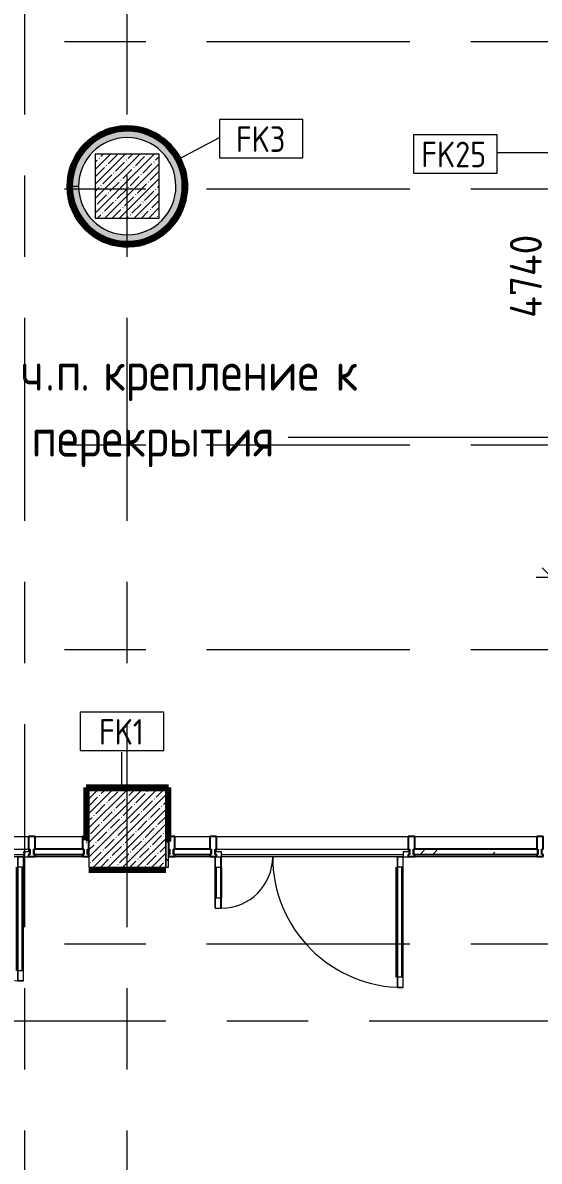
# Model space of a CAD drawing. Header units: millimetres. Extents: x 35144 to 233944, y -8553 to 29000.
# Drawn here: x 47643 to 51679, y 9402 to 18297 of the extents above; entities that cross this region are included whole.
import ezdxf

# ---------------------------------------------------------------- set-up
doc = ezdxf.new("R2010")
doc.units = ezdxf.units.MM
doc.linetypes.add('Осевая', pattern=[3175, 635, -476.25, 1587.5, -476.25])
for name, color, linetype, lineweight in [('A-ANNO-DIMS', 7, 'Continuous', 9), ('A-ANNO-DIMS-100', 7, 'Continuous', 9), ('A-DETL-GENF', 7, 'Continuous', 9), ('A-DOOR', 7, 'Continuous', 9), ('A-DOOR-1', 7, 'Continuous', 13), ('A-GLAZ-CURT', 7, 'Continuous', 9), ('A-GLAZ-CURT-1', 7, 'Continuous', 25), ('A-GLAZ-CWMG', 7, 'Continuous', 9), ('A-GLAZ-CWMG-1', 7, 'Continuous', 25), ('A-WALL', 7, 'Continuous', 9), ('A-WALL-IDEN', 7, 'Continuous', 9), ('G-ANNO-TEXT', 7, 'Continuous', 9), ('I-WALL', 7, 'Continuous', 9), ('S-COLS', 7, 'Continuous', 9), ('Оси-2', 7, 'Осевая', 9)]:
    doc.layers.add(name, color=color, linetype=linetype, lineweight=lineweight)
for name, color, linetype, lineweight, true_color in [('A-WALL-3', 7, 'Continuous', 9, 0xff80c0), ('I-WALL-15', 7, 'Continuous', 80, 0xe1dc04), ('I-WALL-5', 7, 'Continuous', 9, 0xe1dc04), ('I-WALL-6', 7, 'Continuous', 9, 0xc0c0c0), ('I-WALL-8', 7, 'Continuous', 80, 0xff80c0)]:
    doc.layers.add(name, color=color, linetype=linetype, lineweight=lineweight, true_color=true_color)
doc.styles.add('GOST Common', font='GOST_Common.ttf', dxfattribs={"width": 0.9, "height": 200})
doc.styles.add('GOST Common_2', font='GOST_Common.ttf', dxfattribs={"width": 0.9, "height": 300})
doc.styles.add('ISOCPEUR', font='isocpeur.ttf', dxfattribs={"width": 0.9, "height": 250})
doc.dimstyles.new('ISO-2_5_0_9К_БОЛЬШОЙ', dxfattribs={"dimscale": 304.8, "dimtxt": 248.995294, "dimasz": 0.492126, "dimexe": 0.393701, "dimexo": 0.984252, "dimgap": 0, "dimtad": 1, "dimdec": 0, "dimrnd": 10, "dimzin": 0, "dimdsep": 46, "dimtxsty": 'ISOCPEUR', "dimblk1": 'OBLIQUE', "dimblk2": 'OBLIQUE', "dimsah": 1, "dimcen": 0.09, "dimdle": 0.393701, "dimazin": 0, "dimtfac": 1, "dimtdec": 4, "dimtix": 1, "dimtmove": 0, "dimatfit": 3, "dimfxl": 1, "dimtvp": 1, "dimtolj": 1, "dimtzin": 0, "dimarcsym": 2})
pattern_1 = [(0, (0, 0), (121.92, 30.48), [10.058, -81.382, 10.058, -81.382, -487.68]), (0, (0, 0), (121.92, 30.48), [-182.88, 10.058, -172.822, 10.058, -81.382, -213.36]), (0, (0, 0), (121.92, 30.48), [-457.2, 10.058, -50.902, 10.058, -142.342]), (120, (45.72, 15.24), (-87.356454, 90.345817), [10.058, -81.382, 10.058, -81.382, -487.68]), (120, (45.72, 15.24), (-87.356454, 90.345817), [-182.88, 10.058, -172.822, 10.058, -81.382, -213.36]), (120, (45.72, 15.24), (-87.356454, 90.345817), [-457.2, 10.058, -50.902, 10.058, -142.342]), (240, (60.96, 76.2), (-34.563546, -120.825817), [10.058, -81.382, 10.058, -81.382, -487.68]), (240, (60.96, 76.2), (-34.563546, -120.825817), [-182.88, 10.058, -172.822, 10.058, -81.382, -213.36]), (240, (60.96, 76.2), (-34.563546, -120.825817), [-457.2, 10.058, -50.902, 10.058, -142.342])]
pattern_2 = [(45, (0, 0), (-106.066, 106.066), []), (135, (0, 0), (-106.066, -106.066), [])]

# ---------------------------------------------------------------- blocks, each defined once
blk = doc.blocks.new('BSC_Колонна _Прямоугольная - 500х500-22732503-План отделки стен 1 этажа в осях 17-23')
at = {"layer": 'S-COLS'}
h = blk.add_hatch(dxfattribs=at)
h.set_pattern_fill('FP_56', color=256, style=0, pattern_type=2)
h.set_pattern_definition([(45, (-48460, -17020), (-57.02463, 57.02463), []), (45, (-48402.975, -17020), (-57.02463, 57.02463), [100.806, -20.161, 3.353, -16.808])])
h.paths.add_polyline_path([(-164.7, -250), (250, -250), (250, 250), (-250, 250), (-250, -250)])
for p, q in [((250, 250), (-250, 250)), ((-250, 250), (-250, -250)), ((250, -250), (250, 250)), ((-250, -250), (250, -250))]:
    blk.add_line(p, q, dxfattribs=at)
blk = doc.blocks.new('Прямоугольный импост - Импост структурный с накладкой - 160мм Темный-32467808-План отделки стен 1 этажа в осях 17-23')
at = {"layer": 'A-GLAZ-CWMG-1'}
for p, q in [((-50, 40), (-50, 140)), ((-50, 140), (0, 140)), ((0, 140), (0, 40)), ((-40, 40), (-50, 40)), ((-50, -17), (-50, 0)), ((-50, 0), (-40, 0)), ((-40, 0), (-40, 40)), ((-10, 40), (-10, 0)), ((0, 40), (-10, 40)), ((-10, 0), (0, 0)), ((0, 0), (0, -17)), ((0, -17), (-50, -17))]:
    blk.add_line(p, q, dxfattribs=at)
blk = doc.blocks.new('Системная панель - Стекло - 40мм-32784007-План отделки стен 1 этажа в осях 17-23')
at = {"layer": 'A-GLAZ-CURT-1'}
for p, q in [((147.5, 0), (-147.5, 0)), ((-147.5, 0), (-147.5, -40)), ((147.5, -40), (147.5, 0)), ((-147.5, -40), (147.5, -40))]:
    blk.add_line(p, q, dxfattribs=at)
blk = doc.blocks.new('Дверь_Витражная_остекление_ - В-19-32784442-План отделки стен 1 этажа в осях 17-23')
at = {"layer": 'A-DETL-GENF'}
for p, q in [((-710, 1040), (-665, 1040)), ((-710, 1040), (-710, 20)), ((-665, 1040), (-710, 1040)), ((-710, 1040), (-710, 20)), ((-665, 1040), (-665, 20)), ((-665, 20), (-665, 1040)), ((-710, 960), (-665, 960)), ((-700, 960), (-700, 100)), ((-656, 960), (-656, 100)), ((760, 420), (715, 420)), ((715, 420), (715, 20)), ((760, 420), (715, 420)), ((715, 420), (715, 20)), ((760, 420), (760, 20)), ((760, 20), (760, 420)), ((706, 340), (706, 100)), ((760, 340), (715, 340)), ((750, 340), (750, 100)), ((-710, 100), (-665, 100)), ((760, 100), (715, 100)), ((-665, 20), (-710, 20)), ((-710, 20), (-665, 20))]:
    blk.add_line(p, q, dxfattribs=at)
at = {"layer": 'A-DOOR'}
for p, q in [((-710, 1040), (-710, 20)), ((710, 420), (710, 20))]:
    blk.add_line(p, q, dxfattribs=at)
for centre, radius, start, end in [((-710, 20), 1020, 360, 90), ((710, 20), 400, 90, 180)]:
    blk.add_arc(centre, radius, start, end, dxfattribs=at)
at = {"layer": 'A-DOOR-1'}
for p, q in [((-710, 20), (-760, 20)), ((-760, 20), (-760, 17)), ((-710, -20), (-710, 20)), ((760, 20), (710, 20)), ((710, 20), (710, -20)), ((760, 17), (760, 20)), ((-760, -20), (-710, -20)), ((710, -20), (760, -20))]:
    blk.add_line(p, q, dxfattribs=at)
blk = doc.blocks.new('Прямоугольный импост - Импост структурный с накладкой - 160мм Темный-32784438-План отделки стен 1 этажа в осях 17-23')
at = {"layer": 'A-GLAZ-CWMG'}
for p, q in [((49156, 11940), (50656, 11940)), ((49156, 11820), (49156, 11840)), ((49156, 11840), (50656, 11840)), ((50656, 11840), (50656, 11820)), ((49196, 11800), (50616, 11800)), ((49196, 11783), (50616, 11783))]:
    blk.add_line(p, q, dxfattribs=at)
blk = doc.blocks.new('Системная панель - Стекло - 40мм-32784544-План отделки стен 1 этажа в осях 17-23')
at = {"layer": 'A-GLAZ-CURT'}
h = blk.add_hatch(dxfattribs=at)
h.set_pattern_fill('FP_86', color=256, style=0, pattern_type=2)
h.set_pattern_definition([(225, (51282.5, 11700), (282.8427, -282.8427), [200, -600]), (225, (51482.5, 11800), (282.8427, -282.8427), [600, -200]), (225, (51082.5, 11900), (282.8427, -282.8427), [200, -600])])
h.paths.add_polyline_path([(-486.5, 0), (-486.5, -40), (486.5, -40), (486.5, 0), (-452.5, 0)])
at = {"layer": 'A-GLAZ-CURT-1'}
for p, q in [((486.5, 0), (-486.5, 0)), ((-486.5, 0), (-486.5, -40)), ((486.5, -40), (486.5, 0)), ((-486.5, -40), (486.5, -40))]:
    blk.add_line(p, q, dxfattribs=at)
blk = doc.blocks.new('Прямоугольный импост - Импост структурный с накладкой - 160мм Темный-32784005-План отделки стен 1 этажа в осях 17-23')
at = {"layer": 'A-GLAZ-CWMG'}
for p, q in [((48831, 11940), (49106, 11940)), ((48831, 11783), (49106, 11783))]:
    blk.add_line(p, q, dxfattribs=at)
blk = doc.blocks.new('Прямоугольный импост - Импост структурный с накладкой - 160мм Темный-30755836-План отделки стен 1 этажа в осях 17-23')
at = {"layer": 'A-GLAZ-CWMG-1'}
for p, q in [((-25, 40), (-25, 140)), ((-25, 140), (25, 140)), ((25, 140), (25, 40)), ((-15, 40), (-25, 40)), ((-25, -17), (-25, 0)), ((-25, 0), (-15, 0)), ((-15, 0), (-15, 40)), ((15, 40), (15, 0)), ((25, 40), (15, 40)), ((15, 0), (25, 0)), ((25, 0), (25, -17)), ((25, -17), (-25, -17))]:
    blk.add_line(p, q, dxfattribs=at)
blk = doc.blocks.new('Прямоугольный импост - Импост структурный с накладкой - 160мм Темный-32784440-План отделки стен 1 этажа в осях 17-23')
at = {"layer": 'A-GLAZ-CWMG'}
for p, q in [((50706, 11940), (51659, 11940)), ((50706, 11783), (51659, 11783))]:
    blk.add_line(p, q, dxfattribs=at)
blk = doc.blocks.new('Прямоугольный импост - Импост структурный с накладкой - 160мм Темный-30755843-План отделки стен 1 этажа в осях 17-23')
at = {"layer": 'A-GLAZ-CWMG-1'}
for p, q in [((0, 140), (-50, 140)), ((-50, 140), (-50, 40)), ((0, 40), (0, 140)), ((-50, 40), (-40, 40)), ((-40, 0), (-50, 0)), ((-50, 0), (-50, -17)), ((-40, 40), (-40, 0)), ((-10, 0), (-10, 40)), ((-10, 40), (0, 40)), ((0, 0), (-10, 0)), ((0, -17), (0, 0)), ((-50, -17), (0, -17))]:
    blk.add_line(p, q, dxfattribs=at)
blk = doc.blocks.new('Дверь_Витражная_остекление_ - В-9-32786634-План отделки стен 1 этажа в осях 17-23')
at = {"layer": 'A-DETL-GENF'}
for p, q in [((-684.5, 989), (-639.5, 989)), ((-684.5, 989), (-684.5, 20)), ((-639.5, 989), (-684.5, 989)), ((-684.5, 989), (-684.5, 20)), ((-639.5, 989), (-639.5, 20)), ((-639.5, 20), (-639.5, 989)), ((-684.5, 909), (-639.5, 909)), ((-674.5, 909), (-674.5, 100)), ((-630.5, 909), (-630.5, 100)), ((734.5, 420), (689.5, 420)), ((689.5, 420), (689.5, 20)), ((734.5, 420), (689.5, 420)), ((689.5, 420), (689.5, 20)), ((734.5, 420), (734.5, 20)), ((734.5, 20), (734.5, 420)), ((680.5, 340), (680.5, 100)), ((734.5, 340), (689.5, 340)), ((724.5, 340), (724.5, 100)), ((-684.5, 100), (-639.5, 100)), ((734.5, 100), (689.5, 100)), ((-639.5, 20), (-684.5, 20)), ((-684.5, 20), (-639.5, 20))]:
    blk.add_line(p, q, dxfattribs=at)
at = {"layer": 'A-DOOR'}
for p, q in [((-684.5, 989), (-684.5, 20)), ((684.5, 420), (684.5, 20))]:
    blk.add_line(p, q, dxfattribs=at)
for centre, radius, start, end in [((-684.5, 20), 969, 360, 90), ((684.5, 20), 400, 90, 180)]:
    blk.add_arc(centre, radius, start, end, dxfattribs=at)
at = {"layer": 'A-DOOR-1'}
for p, q in [((-684.5, 20), (-734.5, 20)), ((-734.5, 20), (-734.5, 17)), ((-684.5, -20), (-684.5, 20)), ((734.5, 20), (684.5, 20)), ((684.5, 20), (684.5, -20)), ((734.5, 17), (734.5, 20)), ((-734.5, -20), (-684.5, -20)), ((684.5, -20), (734.5, -20))]:
    blk.add_line(p, q, dxfattribs=at)
blk = doc.blocks.new('Прямоугольный импост - Импост структурный с накладкой - 160мм Темный-32786259-План отделки стен 1 этажа в осях 17-23')
at = {"layer": 'A-GLAZ-CWMG'}
for p, q in [((46240, 11940), (47689, 11940)), ((46240, 11820), (46240, 11840)), ((46240, 11840), (47689, 11840)), ((47689, 11840), (47689, 11820)), ((46280, 11800), (47649, 11800)), ((46280, 11783), (47649, 11783))]:
    blk.add_line(p, q, dxfattribs=at)
blk = doc.blocks.new('Системная панель - Стекло - 40мм-32786365-План отделки стен 1 этажа в осях 17-23')
at = {"layer": 'A-GLAZ-CURT-1'}
for p, q in [((195.5, 0), (-195.5, 0)), ((-195.5, 0), (-195.5, -40)), ((195.5, -40), (195.5, 0)), ((-195.5, -40), (195.5, -40))]:
    blk.add_line(p, q, dxfattribs=at)
blk = doc.blocks.new('Прямоугольный импост - Импост структурный с накладкой - 160мм Темный-32786261-План отделки стен 1 этажа в осях 17-23')
at = {"layer": 'A-GLAZ-CWMG'}
for p, q in [((47739, 11940), (48110, 11940)), ((47739, 11783), (48110, 11783))]:
    blk.add_line(p, q, dxfattribs=at)
blk = doc.blocks.new('М_стена_0001 - Типоразмер_без рамки-25382661-План отделки стен 1 этажа в осях 17-23')
at = {"layer": 'A-WALL-IDEN'}
for p, q in [((3.258, 1.523), (-3.273, 1.523)), ((-3.273, 1.523), (-3.273, -1.477)), ((3.258, -1.477), (3.258, 1.523)), ((-3.273, -1.477), (3.258, -1.477))]:
    blk.add_line(p, q, dxfattribs=at)
blk = doc.blocks.new('DIMBLOCK39-План отделки стен 1 этажа в осях 17-23')
at = {"layer": 'A-ANNO-DIMS-100', "lineweight": 20}
for p, q in [((51776.2, 18699), (51701.2, 18774)), ((51776.2, 18699), (51851.2, 18624)), ((51776.2, 13964), (51701.2, 14039)), ((51776.2, 13964), (51851.2, 13889))]:
    blk.add_line(p, q, dxfattribs=at)
at = {"layer": 'A-ANNO-DIMS-100'}
for p, q in [((52162.1, 18699), (51656.2, 18699)), ((51776.2, 13844), (51776.2, 18699)), ((51776.2, 18699), (52162.1, 18699)), ((52162.1, 13964), (51656.2, 13964)), ((51776.2, 13964), (52162.1, 13964))]:
    blk.add_line(p, q, dxfattribs=at)
at = {"layer": 'A-ANNO-DIMS-100', "color": 0, "insert": (51449.6, 15991.5), "char_height": 250, "width": 815.938, "attachment_point": 1, "rotation": 90, "line_spacing_factor": 1.149209, "style": 'ISOCPEUR'}
blk.add_mtext('4740', dxfattribs=at)
blk = doc.blocks.new('_Oblique')
at = {"color": 0, "linetype": 'ByBlock', "lineweight": -2}
blk.add_line((-0.5, -0.5), (0.5, 0.5), dxfattribs=at)

msp = doc.modelspace()

# ---------------------------------------------------------------- hatches: boundary and pattern name
at = {"layer": 'I-WALL'}
h = msp.add_hatch(dxfattribs=at)
h.set_pattern_fill('FP_81', color=256, style=0, pattern_type=2)
h.set_pattern_definition(pattern_2)
h.paths.add_polyline_path([(48424.9, 16566.4), (48499.9, 16566.8), (48573.9, 16579.5), (48644.8, 16604.2), (48710.6, 16640.3), (48769.7, 16686.6), (48820.3, 16742.1), (48861, 16805.1), (48890.9, 16873.9), (48909.1, 16946.8), (48915, 17021.6), (48908.5, 17096.4), (48889.9, 17169.1), (48859.5, 17237.7), (48818.3, 17300.5), (48767.3, 17355.6), (48707.9, 17401.5), (48641.8, 17437.1), (48570.8, 17461.3), (48496.7, 17473.5), (48421.7, 17473.4), (48347.6, 17460.9), (48276.7, 17436.4), (48210.7, 17400.6), (48151.5, 17354.5), (48100.7, 17299.2), (48059.7, 17236.3), (48029.6, 17167.6), (48011.2, 17094.8), (48005, 17020), (48017.5, 17020), (48023.9, 17094.7), (48042.7, 17167.3), (48073.6, 17235.6), (48115.5, 17297.7), (48167.3, 17351.9), (48227.6, 17396.5), (48295.3, 17430.6), (48366.1, 17452.4), (48440.5, 17462.1), (48515.4, 17459), (48588.7, 17443.4), (48658.3, 17415.6), (48722.2, 17376.4), (48778.6, 17327), (48825.9, 17268.8), (48862.7, 17203.5), (48887.9, 17132.9), (48900.8, 17059), (48901, 16984.1), (48888.4, 16909.4), (48863.9, 16839.4), (48827.7, 16773.8), (48780.8, 16715.2), (48724.8, 16665.4), (48661.1, 16625.8), (48591.7, 16597.5), (48518.5, 16581.4), (48443.6, 16577.8), (48369.2, 16586.9), (48295.3, 16609.5), (48230.2, 16641.8), (48169.7, 16686), (48117.5, 16739.8), (48075.1, 16801.7), (48043.8, 16869.8), (48024.4, 16942.2), (48017.5, 17016.9), (48005, 17016.8), (48011.7, 16942), (48030.7, 16869.4), (48061.3, 16800.8), (48102.7, 16738.3), (48153.9, 16683.4), (48213.4, 16637.6), (48279.6, 16602.3), (48350.8, 16578.3)])
h = msp.add_hatch(dxfattribs=at)
h.set_pattern_fill('FP_81', color=256, style=0, pattern_type=2)
h.set_pattern_definition(pattern_2)
h.paths.add_polyline_path([(48443.6, 16577.8), (48518.5, 16581.4), (48591.7, 16597.5), (48666.4, 16629.1), (48724.8, 16665.4), (48780.8, 16715.2), (48827.7, 16773.8), (48863.9, 16839.4), (48888.6, 16910.1), (48901, 16984.1), (48900.8, 17059), (48887.9, 17132.9), (48862.7, 17203.5), (48825.9, 17268.8), (48778.6, 17327), (48722.2, 17376.4), (48658.3, 17415.6), (48588.7, 17443.4), (48515.4, 17459), (48440.5, 17462.1), (48366.1, 17452.4), (48294.5, 17430.4), (48227.6, 17396.5), (48167.3, 17351.9), (48115.5, 17297.7), (48073.6, 17235.6), (48042.7, 17167.3), (48023.9, 17094.7), (48017.5, 17020), (48030, 17020), (48036.2, 17092.6), (48054.5, 17163.1), (48084.5, 17229.5), (48125.2, 17289.9), (48175.6, 17342.5), (48234.1, 17385.9), (48299.1, 17418.8), (48368.8, 17440.2), (48441, 17449.6), (48513.8, 17446.6), (48585, 17431.4), (48652.7, 17404.4), (48714.8, 17366.4), (48769.6, 17318.4), (48815.6, 17261.8), (48853.5, 17192), (48875.8, 17129.7), (48888.3, 17057.9), (48888.6, 16985.1), (48875.2, 16909.4), (48852.5, 16844.5), (48817.3, 16780.7), (48771.7, 16723.8), (48717.3, 16675.5), (48655.4, 16637), (48588, 16609.5), (48516.8, 16593.8), (48444.1, 16590.3), (48371.7, 16599.2), (48302, 16620.1), (48236.7, 16652.5), (48177.9, 16695.5), (48127.2, 16747.8), (48086, 16807.9), (48055.5, 16874), (48036.7, 16944.4), (48030, 17017), (48017.5, 17016.9), (48024.4, 16942.2), (48043.8, 16869.8), (48075.1, 16801.7), (48117.5, 16739.8), (48169.7, 16686), (48230.2, 16641.8), (48297.4, 16608.5), (48369.2, 16586.9)])
msp.add_hatch(color=256, dxfattribs=at).paths.add_polyline_path([(48444.1, 16590.3), (48516.8, 16593.8), (48588, 16609.5), (48655.4, 16637), (48717.3, 16675.5), (48771.7, 16723.8), (48817.3, 16780.7), (48852.5, 16844.5), (48876.5, 16913.2), (48888.6, 16985.1), (48888.3, 17057.9), (48875.8, 17129.7), (48851.3, 17198.3), (48815.6, 17261.8), (48769.6, 17318.4), (48714.8, 17366.4), (48652.7, 17404.4), (48585, 17431.4), (48513.8, 17446.6), (48441, 17449.6), (48368.8, 17440.2), (48295.3, 17416.8), (48234.1, 17385.9), (48175.6, 17342.5), (48125.2, 17289.9), (48084.5, 17229.5), (48054.5, 17163.1), (48036.2, 17092.6), (48030, 17020), (48080, 17020), (48086.1, 17087.8), (48104.2, 17153.4), (48133.7, 17214.7), (48173.6, 17269.8), (48222.8, 17316.9), (48279.5, 17354.4), (48342.1, 17381.2), (48408.4, 17396.5), (48480.8, 17399.1), (48543.8, 17390.6), (48608.6, 17369.8), (48668.6, 17337.6), (48721.9, 17295.4), (48766.8, 17244.2), (48801.9, 17185.9), (48826, 17122.3), (48838.4, 17055.4), (48838.6, 16987.3), (48826.7, 16920.3), (48803, 16856.5), (48768.4, 16798), (48723.8, 16746.5), (48666.4, 16701.4), (48611, 16671.3), (48546.4, 16650), (48479, 16640.5), (48411.1, 16643.2), (48344.6, 16657.9), (48281.9, 16684.3), (48224.9, 16721.5), (48175.4, 16768.2), (48135.1, 16823), (48105.1, 16884.1), (48086.6, 16949.6), (48080, 17017.3), (48030, 17017), (48036.7, 16944.4), (48055.5, 16874), (48086, 16807.9), (48127.2, 16747.8), (48177.9, 16695.5), (48236.7, 16652.5), (48302, 16620.1), (48371.7, 16599.2)])
h = msp.add_hatch(dxfattribs=at)
h.set_pattern_fill('FP_80', color=256, style=0, pattern_type=2)
h.set_pattern_definition(pattern_1)
h.paths.add_polyline_path([(48140, 12300), (48760, 12300), (48760, 12320), (48140, 12320)])
h = msp.add_hatch(dxfattribs=at)
h.set_pattern_fill('FP_80', color=256, style=0, pattern_type=2)
h.set_pattern_definition(pattern_1)
h.paths.add_polyline_path([(48140, 11910), (48160, 11910), (48160, 12300), (48140, 12300)])
h = msp.add_hatch(dxfattribs=at)
h.set_pattern_fill('FP_80', color=256, style=0, pattern_type=2)
h.set_pattern_definition(pattern_1)
h.paths.add_polyline_path([(48780, 11900), (48780, 12320), (48760, 12320), (48760, 11900)])
h = msp.add_hatch(dxfattribs=at)
h.set_pattern_fill('FP_21', color=256, style=0, pattern_type=2)
h.set_pattern_definition([(135, (0, 0), (-70.71068, -70.71068), [])])
h.paths.add_polyline_path([(48781, 11700), (48780, 11900), (48760, 11900), (48760, 11700)])
at = {"layer": 'I-WALL-5'}
h = msp.add_hatch(color=256, dxfattribs=at)
h.paths.add_polyline_path([(48913.1, 17023.4), (48913.5, 17028.5), (48912.6, 17037)])
h.paths.add_polyline_path([(48909.6, 16964.4), (48913.8, 17007.4), (48913.1, 17023.4)])
h.paths.add_polyline_path([(48006.4, 17018.6), (48012.5, 17092.7), (48030.7, 17164.8), (48060.4, 17233), (48100.8, 17295.5), (48150.9, 17350.5), (48209.3, 17396.5), (48274.5, 17432.4), (48344.6, 17457.2), (48417.9, 17470.1), (48492.2, 17471), (48565.8, 17459.6), (48636.4, 17436.4), (48622.6, 17443), (48552.3, 17463.6), (48479.6, 17472.7), (48406.4, 17469.9), (48334.5, 17455.5), (48266, 17429.6), (48202.4, 17393.1), (48145.6, 17346.8), (48096.9, 17292), (48057.7, 17230.1), (48028.9, 17162.7), (48011.3, 17091.6), (48005.4, 17018.6)])
h.paths.add_polyline_path([(48912.6, 17037), (48911.1, 17071.3), (48906.3, 17097.2)])
h.paths.add_polyline_path([(48904.4, 17107.3), (48899.4, 17134.1), (48886.4, 17173)])
h.paths.add_polyline_path([(48885.7, 17174.8), (48879, 17194.7), (48856.5, 17238.1), (48877.8, 17192)])
h.paths.add_polyline_path([(48853.9, 17243.1), (48845.3, 17259.7), (48814.9, 17300.6)])
h.paths.add_polyline_path([(48812.2, 17304.1), (48801.5, 17318.5), (48763.3, 17355.6)])
h.paths.add_polyline_path([(48761.2, 17357.6), (48748.9, 17369.5), (48703.1, 17401.4)])
h.paths.add_polyline_path([(48702.1, 17402.1), (48688.7, 17411.4), (48636.4, 17436.4), (48666.4, 17420.7)])
h = msp.add_hatch(color=256, dxfattribs=at)
h.paths.add_polyline_path([(48427.7, 16565.1), (48454, 16565.5), (48396.6, 16570)])
h.paths.add_polyline_path([(48526.4, 16570.2), (48531.3, 16570.6), (48539.7, 16572.6)])
h.paths.add_polyline_path([(48468.1, 16565.6), (48503.3, 16566.1), (48526.4, 16570.2)])
h.paths.add_polyline_path([(48382.2, 16572.2), (48326.3, 16585.7), (48352.9, 16576.8)])
h.paths.add_polyline_path([(48596.9, 16586.4), (48600.8, 16587.3), (48609.5, 16590.9)])
h.paths.add_polyline_path([(48539.7, 16572.6), (48577.8, 16579.5), (48596.9, 16586.4)])
h.paths.add_polyline_path([(48312.5, 16590.2), (48259.1, 16612.4), (48281.1, 16600.7), (48295.3, 16596)])
h.paths.add_polyline_path([(48609.5, 16590.9), (48649, 16605.1), (48663.8, 16613.5)])
h.paths.add_polyline_path([(48247, 16618.8), (48196.9, 16649.5), (48214.3, 16636.1), (48231.7, 16626.9)])
h.paths.add_polyline_path([(48675.7, 16620.1), (48714.9, 16642.2), (48725.6, 16650.8), (48686.6, 16626.9)])
h.paths.add_polyline_path([(48187.3, 16656.9), (48141.2, 16696.2), (48154.3, 16682.2)])
h.paths.add_polyline_path([(48736.7, 16659.8), (48773.8, 16689.7), (48780.6, 16697.4)])
h.paths.add_polyline_path([(48134.9, 16703), (48093.7, 16751.3), (48102.7, 16737.5)])
h.paths.add_polyline_path([(48091.3, 16754.9), (48055.9, 16812.6), (48028.6, 16878.4), (48012, 16947.6), (48011.7, 16943.2), (48030.4, 16869.9), (48061.1, 16800.7)])
h.paths.add_polyline_path([(48865.4, 16813.6), (48865.8, 16814.2), (48893, 16880.4)])
at = {"layer": 'S-COLS'}
h = msp.add_hatch(dxfattribs=at)
h.set_pattern_fill('FP_1', color=256, style=0, pattern_type=2)
h.set_pattern_definition([(45, (0, 0), (-57.02463, 57.02463), []), (45, (57.025, 0), (-57.02463, 57.02463), [100.806, -20.161, 3.353, -16.808])])
h.paths.add_polyline_path([(48666.4, 11700), (48760, 11700), (48760, 12300), (48160, 12300), (48160, 11700)])

# ---------------------------------------------------------------- linework, layer by layer
at = {"layer": 'A-WALL'}
for radius in [442.5, 430]:
    msp.add_arc((48460, 17020), radius, 180.40614, 180, dxfattribs=at)
at = {"layer": 'A-WALL-3'}
msp.add_line((48780, 11900), (48781, 11900), dxfattribs=at)
at = {"layer": 'A-WALL-IDEN'}
for p, q in [((48861.2, 17231.2), (49179.5, 17400)), ((52458.9, 17280.7), (51349, 17280.7)), ((48417.8, 12320.5), (48417.8, 12597.2))]:
    msp.add_line(p, q, dxfattribs=at)
at = {"layer": 'G-ANNO-TEXT'}
for p, q in [((50373.2, 15057.1), (49717.4, 15057.1)), ((52448.2, 15057.1), (50373.2, 15057.1))]:
    msp.add_line(p, q, dxfattribs=at)
at = {"layer": 'I-WALL-15'}
for centre, radius, start, end in [((48460, 17018.5), 454.6, 22.80007, 179.99861), ((48460, 17018.5), 453.6, 342.44177, 179.99861), ((48460, 17020), 454, 342.26721, 22.63128), ((48460, 17018.6), 454.6, 180, 342.30147), ((48460, 17018.6), 453.6, 180, 270), ((48460, 17020), 455, 270, 342.12874)]:
    msp.add_arc(centre, radius, start, end, dxfattribs=at)
at = {"layer": 'I-WALL-6'}
for p, q in [((48005, 17020), (48080, 17020)), ((48080, 17017.3), (48005, 17016.8)), ((48160, 12300), (48760, 12300)), ((48160, 11910), (48160, 12300)), ((48760, 12300), (48760, 11900)), ((48140, 11910), (48160, 11910)), ((48780, 11900), (48760, 11900)), ((48760, 11900), (48760, 11700)), ((48760, 11900), (48780, 11900)), ((48781, 11700), (48781, 11900)), ((48760, 11700), (48781, 11700))]:
    msp.add_line(p, q, dxfattribs=at)
for radius in [455, 380]:
    msp.add_arc((48460, 17020), radius, 180.40614, 180, dxfattribs=at)
at = {"layer": 'I-WALL-8'}
for p, q in [((48781, 12321), (48139, 12321)), ((48139, 12321), (48139, 11910)), ((48140, 12320), (48780, 12320)), ((48140, 11910), (48140, 12320)), ((48780, 12320), (48780, 11900)), ((48781, 11900), (48781, 12321)), ((48139, 11910), (48140, 11910)), ((48760, 11680), (48160, 11680)), ((48160, 11680), (48160, 11679)), ((48160, 11679), (48760, 11679)), ((48760, 11679), (48760, 11680))]:
    msp.add_line(p, q, dxfattribs=at)
at = {"layer": 'S-COLS'}
for p, q in [((48760, 12300), (48160, 12300)), ((48160, 12300), (48160, 11700)), ((48760, 11900), (48760, 12300)), ((48760, 11700), (48760, 11900)), ((48160, 11700), (48760, 11700))]:
    msp.add_line(p, q, dxfattribs=at)
at = {"layer": 'Оси-2'}
for p, q in [((47660, 593.7), (47660, 24898.1)), ((48460, 593.7), (48460, 24898.1)), ((38443.7, 18150), (82200, 18150)), ((38443.7, 17000), (82200, 17000)), ((38443.7, 15000), (81600, 15000)), ((38443.7, 13400), (81600, 13400)), ((38443.7, 11100), (82200, 11100)), ((39713.7, 10500), (82200, 10500))]:
    msp.add_line(p, q, dxfattribs=at)

# ---------------------------------------------------------------- block references
at = {"layer": 'A-DOOR', "rotation": 180}
for name, p in [('Дверь_Витражная_остекление_ - В-9-32786634-План отделки стен 1 этажа в осях 17-23', (46964.5, 11800)), ('Дверь_Витражная_остекление_ - В-19-32784442-План отделки стен 1 этажа в осях 17-23', (49906, 11800))]:
    msp.add_blockref(name, p, dxfattribs=at)
at = {"layer": 'A-GLAZ-CURT', "rotation": 180}
for name, p in [('Системная панель - Стекло - 40мм-32786365-План отделки стен 1 этажа в осях 17-23', (47924.5, 11800)), ('Системная панель - Стекло - 40мм-32784007-План отделки стен 1 этажа в осях 17-23', (48968.5, 11800)), ('Системная панель - Стекло - 40мм-32784544-План отделки стен 1 этажа в осях 17-23', (51182.5, 11800))]:
    msp.add_blockref(name, p, dxfattribs=at)
at = {"layer": 'A-GLAZ-CWMG'}
for name, p in [('Прямоугольный импост - Импост структурный с накладкой - 160мм Темный-32786259-План отделки стен 1 этажа в осях 17-23', (0, 0)), ('Прямоугольный импост - Импост структурный с накладкой - 160мм Темный-32786261-План отделки стен 1 этажа в осях 17-23', (0, 0)), ('Прямоугольный импост - Импост структурный с накладкой - 160мм Темный-30755843-План отделки стен 1 этажа в осях 17-23', (48160, 11800)), ('Прямоугольный импост - Импост структурный с накладкой - 160мм Темный-32784005-План отделки стен 1 этажа в осях 17-23', (0, 0)), ('Прямоугольный импост - Импост структурный с накладкой - 160мм Темный-32784438-План отделки стен 1 этажа в осях 17-23', (0, 0)), ('Прямоугольный импост - Импост структурный с накладкой - 160мм Темный-32784440-План отделки стен 1 этажа в осях 17-23', (0, 0)), ('Прямоугольный импост - Импост структурный с накладкой - 160мм Темный-30755843-План отделки стен 1 этажа в осях 17-23', (51709, 11800))]:
    msp.add_blockref(name, p, dxfattribs=at)
at = {"layer": 'A-GLAZ-CWMG', "extrusion": (0, 0, -1)}
for name, p in [('Прямоугольный импост - Импост структурный с накладкой - 160мм Темный-30755836-План отделки стен 1 этажа в осях 17-23', (-47714, 11800)), ('Прямоугольный импост - Импост структурный с накладкой - 160мм Темный-32467808-План отделки стен 1 этажа в осях 17-23', (-48781, 11800)), ('Прямоугольный импост - Импост структурный с накладкой - 160мм Темный-30755836-План отделки стен 1 этажа в осях 17-23', (-49131, 11800)), ('Прямоугольный импост - Импост структурный с накладкой - 160мм Темный-30755836-План отделки стен 1 этажа в осях 17-23', (-50681, 11800))]:
    msp.add_blockref(name, p, dxfattribs=at)
at = {"layer": 'A-WALL-IDEN', "xscale": 99.99999999999993, "yscale": 99.99999999999993, "zscale": 99.99999999999993}
for p in [(49506.8, 17389.6), (51023.2, 17270.2), (48418.5, 12758.8)]:
    msp.add_blockref('М_стена_0001 - Типоразмер_без рамки-25382661-План отделки стен 1 этажа в осях 17-23', p, dxfattribs=at)
at = {"layer": 'S-COLS'}
msp.add_blockref('BSC_Колонна _Прямоугольная - 500х500-22732503-План отделки стен 1 этажа в осях 17-23', (48460, 17020), dxfattribs=at)

# ---------------------------------------------------------------- texts
at = {"layer": 'A-WALL-IDEN', "char_height": 200, "attachment_point": 1, "style": 'GOST Common'}
for s, insert, width in [('FK3', (49309, 17487.6), 490.633), ('FK25', (50757, 17368.2), 656.582), ('FK1', (48238.3, 12856.8), 447.342)]:
    msp.add_mtext(s, dxfattribs=dict(at, insert=insert, width=width))
at = {"layer": 'G-ANNO-TEXT', "char_height": 300, "attachment_point": 1, "style": 'GOST Common_2'}
for s, insert, width in [('\\fGOST Common|b0|i0|c204|p34|;\\W.9; ', (49991.2, 15723), 115.443), ('\\fGOST Common|b0|i0|c204|p34|;\\W.9; ', (50277, 15723), 115.443), ('\\fGOST Common|b0|i0|c204|p34|;\\W.9;ч', (47627.8, 15723), 230.886), ('\\fGOST Common|b0|i0|c204|p34|;\\W.9;п', (47901.7, 15723), 230.886), ('крепление', (48270.8, 15723), 2085.189), ('\\fGOST Common|b0|i0|c204|p34|;\\W.9;к', (50086.5, 15723), 230.886), ('\\fGOST Common|b0|i0|c204|p34|;\\W.9;.', (47818.3, 15723), 101.013), ('. ', (48092.2, 15723), 216.456), ('перекрытия', (47711.2, 15207.1), 2431.518)]:
    msp.add_mtext(s, dxfattribs=dict(at, insert=insert, width=width))

# ---------------------------------------------------------------- dimensions: what is measured, and where the dimension line sits
at = {"layer": 'A-ANNO-DIMS'}
dim = msp.add_linear_dim(base=(51776.2, 18699), p1=(52462.1, 13964), p2=(52462.1, 18699), angle=90, dimstyle='ISO-2_5_0_9К_БОЛЬШОЙ', override={"dimpost": '<>', "dimfxl": 4735}, dxfattribs=at)
dim.commit()
dim.dimension.update_dxf_attribs({"geometry": 'DIMBLOCK39-План отделки стен 1 этажа в осях 17-23', "text_midpoint": (51651.2, 16331.5)})

doc.saveas('drawing.dxf')
